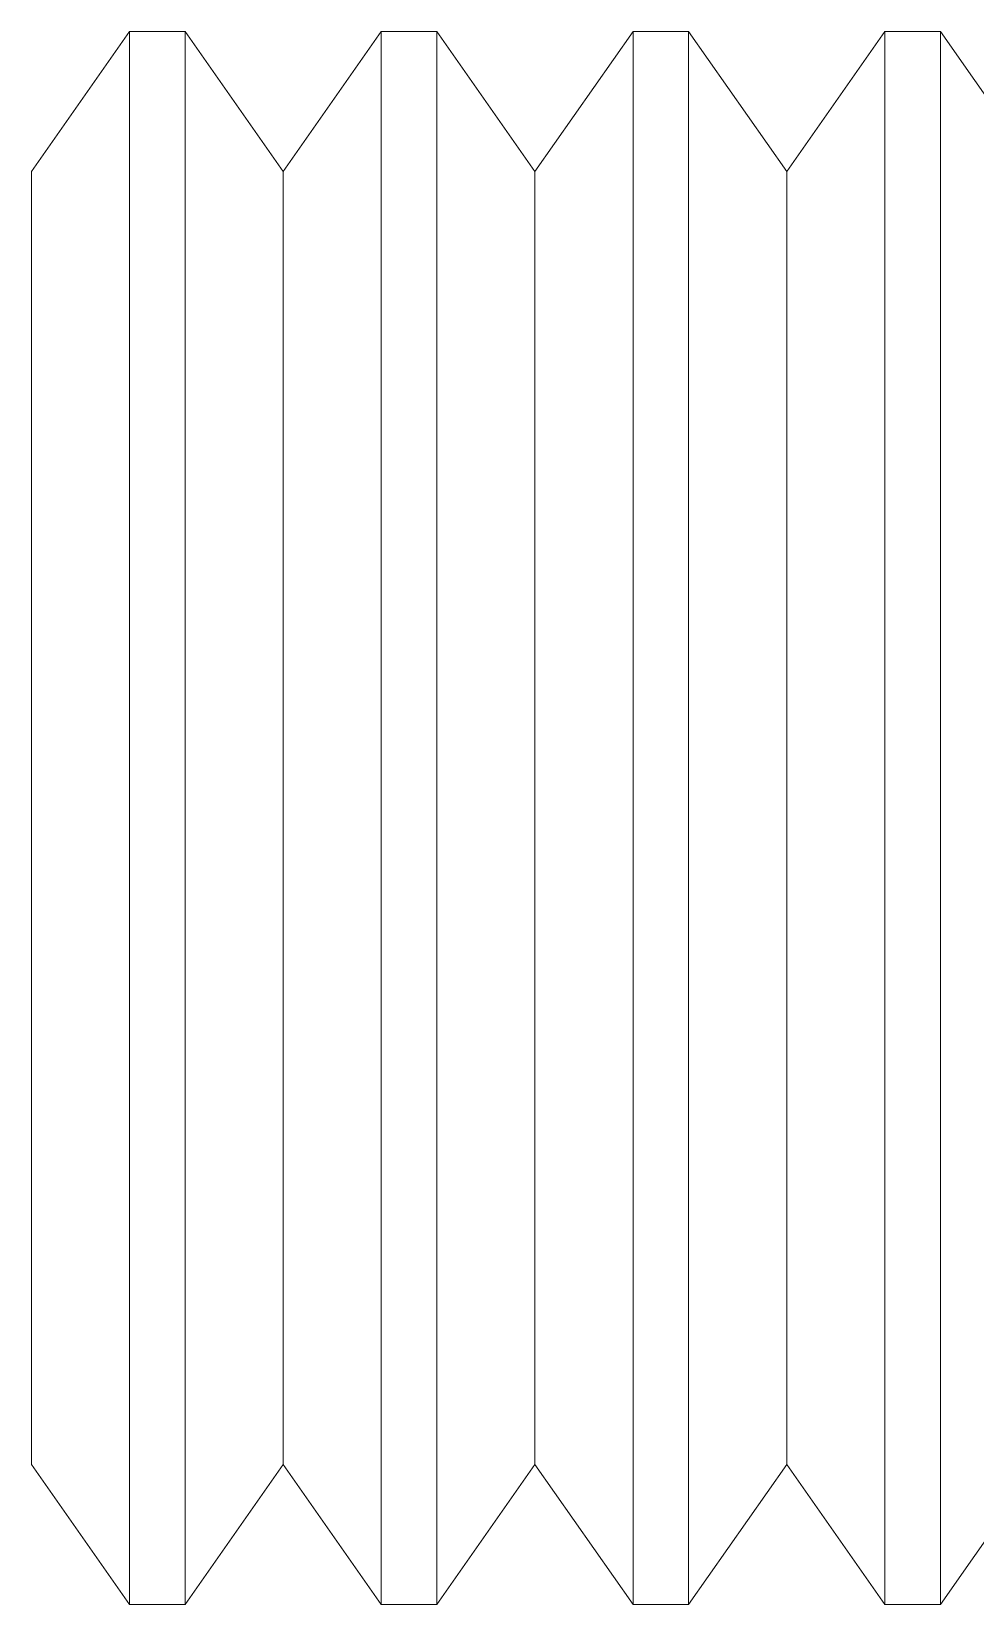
# Model space of a CAD drawing. Header units: millimetres. Extents: x 27500 to 33280, y -10980 to 420.
# Drawn here: x 28975.5 to 28978.5, y -6141.5 to -6136.5 of the extents above; entities that cross this region are included whole.
import ezdxf

# ---------------------------------------------------------------- set-up
doc = ezdxf.new("R2010")
doc.units = ezdxf.units.MM
doc.layers.add('CQEN_DETAIL', color=7, linetype='Continuous', lineweight=5, true_color=0x464d50)
doc.layers.add('LAYOUT_PARAMETERS', color=7, linetype='Continuous', plot=False)
doc.styles.add('LAYOUT_CONTACTOR_ARIAL', font='arial.ttf')
doc.styles.get("Standard").update_dxf_attribs({"font": 'arial.ttf'})

# ---------------------------------------------------------------- blocks, each defined once
blk = doc.blocks.new('SX_DYN_PLASTRON_KIT_G001')
at = {"layer": 'CQEN_DETAIL'}
for p, q in [((-17.2467, 76.055), (-16.9351, 76.5)), ((-16.9351, 76.5), (-16.7583, 76.5)), ((-16.4467, 76.055), (-16.7583, 76.5)), ((-16.4467, 76.055), (-16.1351, 76.5)), ((-16.1351, 76.5), (-15.9583, 76.5)), ((-15.6467, 76.055), (-15.9583, 76.5)), ((-15.6467, 76.055), (-15.3351, 76.5)), ((-15.3351, 76.5), (-15.1583, 76.5)), ((-14.8467, 76.055), (-15.1583, 76.5)), ((-14.8467, 76.055), (-14.5351, 76.5)), ((-14.5351, 76.5), (-14.3583, 76.5)), ((-14.0467, 76.055), (-14.3583, 76.5)), ((-17.2467, 71.945), (-16.9351, 71.5)), ((-16.4467, 71.945), (-16.7583, 71.5)), ((-16.4467, 71.945), (-16.1351, 71.5)), ((-15.6467, 71.945), (-15.9583, 71.5)), ((-15.6467, 71.945), (-15.3351, 71.5)), ((-14.8467, 71.945), (-15.1583, 71.5)), ((-14.8467, 71.945), (-14.5351, 71.5)), ((-14.0467, 71.945), (-14.3583, 71.5)), ((-16.9351, 71.5), (-16.7583, 71.5)), ((-16.1351, 71.5), (-15.9583, 71.5)), ((-15.3351, 71.5), (-15.1583, 71.5)), ((-14.5351, 71.5), (-14.3583, 71.5))]:
    blk.add_line(p, q, dxfattribs=at)
for points in [[(-16.9351, 76.5), (-16.9351, 76.4972), (-16.9351, 76.4945), (-16.9351, 76.4917), (-16.9351, 76.489), (-16.9351, 76.4862), (-16.9351, 76.4819), (-16.9351, 76.4737), (-16.9351, 76.4655), (-16.9351, 76.4573), (-16.9351, 76.4491), (-16.9351, 76.4408), (-16.9351, 76.4296), (-16.9351, 76.416), (-16.9351, 76.4024), (-16.9351, 76.3888), (-16.9351, 76.3752), (-16.9351, 76.3616), (-16.9351, 76.3436), (-16.9351, 76.3248), (-16.9351, 76.3061), (-16.9351, 76.2873), (-16.9351, 76.2685), (-16.9351, 76.249), (-16.9351, 76.2253), (-16.9351, 76.2016), (-16.9351, 76.1778), (-16.9351, 76.1541), (-16.9351, 76.1304), (-16.9351, 76.1046), (-16.9351, 76.0763), (-16.9351, 76.0479), (-16.9351, 76.0195), (-16.9351, 75.9911), (-16.9351, 75.9627), (-16.9351, 75.9312), (-16.9351, 75.8985), (-16.9351, 75.8658), (-16.9351, 75.8332), (-16.9351, 75.8005), (-16.9351, 75.7678), (-16.9351, 75.7312), (-16.9351, 75.6946), (-16.9351, 75.658), (-16.9351, 75.6214), (-16.9351, 75.5849), (-16.9351, 75.5473), (-16.9351, 75.5073), (-16.9351, 75.4673), (-16.9351, 75.4273), (-16.9351, 75.3872), (-16.9351, 75.3472), (-16.9351, 75.3055), (-16.9351, 75.2626), (-16.9351, 75.2197), (-16.9351, 75.1767), (-16.9351, 75.1338), (-16.9351, 75.0908), (-16.9351, 75.0459), (-16.9351, 75.0005), (-16.9351, 74.9552), (-16.9351, 74.9099), (-16.9351, 74.8645), (-16.9351, 74.819), (-16.9351, 74.7718), (-16.9351, 74.7247), (-16.9351, 74.6775), (-16.9351, 74.6304), (-16.9351, 74.5832), (-16.9351, 74.5356), (-16.9351, 74.4872), (-16.9351, 74.4388), (-16.9351, 74.3905), (-16.9351, 74.3421), (-16.9351, 74.2937), (-16.9351, 74.2449), (-16.9351, 74.1959), (-16.9351, 74.147), (-16.9351, 74.098), (-16.9351, 74.049), (-16.9351, 74)], [(-16.7583, 76.5), (-16.7583, 76.4972), (-16.7583, 76.4945), (-16.7583, 76.4917), (-16.7583, 76.489), (-16.7583, 76.4862), (-16.7583, 76.4819), (-16.7583, 76.4737), (-16.7583, 76.4655), (-16.7583, 76.4573), (-16.7583, 76.4491), (-16.7583, 76.4408), (-16.7583, 76.4296), (-16.7583, 76.416), (-16.7583, 76.4024), (-16.7583, 76.3888), (-16.7583, 76.3752), (-16.7583, 76.3616), (-16.7583, 76.3436), (-16.7583, 76.3248), (-16.7583, 76.3061), (-16.7583, 76.2873), (-16.7583, 76.2685), (-16.7583, 76.249), (-16.7583, 76.2253), (-16.7583, 76.2016), (-16.7583, 76.1778), (-16.7583, 76.1541), (-16.7583, 76.1304), (-16.7583, 76.1046), (-16.7583, 76.0763), (-16.7583, 76.0479), (-16.7583, 76.0195), (-16.7583, 75.9911), (-16.7583, 75.9627), (-16.7583, 75.9312), (-16.7583, 75.8985), (-16.7583, 75.8658), (-16.7583, 75.8332), (-16.7583, 75.8005), (-16.7583, 75.7678), (-16.7583, 75.7312), (-16.7583, 75.6946), (-16.7583, 75.658), (-16.7583, 75.6214), (-16.7583, 75.5849), (-16.7583, 75.5473), (-16.7583, 75.5073), (-16.7583, 75.4673), (-16.7583, 75.4273), (-16.7583, 75.3872), (-16.7583, 75.3472), (-16.7583, 75.3055), (-16.7583, 75.2626), (-16.7583, 75.2197), (-16.7583, 75.1767), (-16.7583, 75.1338), (-16.7583, 75.0908), (-16.7583, 75.0459), (-16.7583, 75.0005), (-16.7583, 74.9552), (-16.7583, 74.9099), (-16.7583, 74.8645), (-16.7583, 74.819), (-16.7583, 74.7718), (-16.7583, 74.7247), (-16.7583, 74.6775), (-16.7583, 74.6304), (-16.7583, 74.5832), (-16.7583, 74.5356), (-16.7583, 74.4872), (-16.7583, 74.4388), (-16.7583, 74.3905), (-16.7583, 74.3421), (-16.7583, 74.2937), (-16.7583, 74.2449), (-16.7583, 74.1959), (-16.7583, 74.147), (-16.7583, 74.098), (-16.7583, 74.049), (-16.7583, 74)], [(-16.1351, 76.5), (-16.1351, 76.4972), (-16.1351, 76.4945), (-16.1351, 76.4917), (-16.1351, 76.489), (-16.1351, 76.4862), (-16.1351, 76.4819), (-16.1351, 76.4737), (-16.1351, 76.4655), (-16.1351, 76.4573), (-16.1351, 76.4491), (-16.1351, 76.4408), (-16.1351, 76.4296), (-16.1351, 76.416), (-16.1351, 76.4024), (-16.1351, 76.3888), (-16.1351, 76.3752), (-16.1351, 76.3616), (-16.1351, 76.3436), (-16.1351, 76.3248), (-16.1351, 76.3061), (-16.1351, 76.2873), (-16.1351, 76.2685), (-16.1351, 76.249), (-16.1351, 76.2253), (-16.1351, 76.2016), (-16.1351, 76.1778), (-16.1351, 76.1541), (-16.1351, 76.1304), (-16.1351, 76.1046), (-16.1351, 76.0763), (-16.1351, 76.0479), (-16.1351, 76.0195), (-16.1351, 75.9911), (-16.1351, 75.9627), (-16.1351, 75.9312), (-16.1351, 75.8985), (-16.1351, 75.8658), (-16.1351, 75.8332), (-16.1351, 75.8005), (-16.1351, 75.7678), (-16.1351, 75.7312), (-16.1351, 75.6946), (-16.1351, 75.658), (-16.1351, 75.6214), (-16.1351, 75.5849), (-16.1351, 75.5473), (-16.1351, 75.5073), (-16.1351, 75.4673), (-16.1351, 75.4273), (-16.1351, 75.3872), (-16.1351, 75.3472), (-16.1351, 75.3055), (-16.1351, 75.2626), (-16.1351, 75.2197), (-16.1351, 75.1767), (-16.1351, 75.1338), (-16.1351, 75.0908), (-16.1351, 75.0459), (-16.1351, 75.0005), (-16.1351, 74.9552), (-16.1351, 74.9099), (-16.1351, 74.8645), (-16.1351, 74.819), (-16.1351, 74.7718), (-16.1351, 74.7247), (-16.1351, 74.6775), (-16.1351, 74.6304), (-16.1351, 74.5832), (-16.1351, 74.5356), (-16.1351, 74.4872), (-16.1351, 74.4388), (-16.1351, 74.3905), (-16.1351, 74.3421), (-16.1351, 74.2937), (-16.1351, 74.2449), (-16.1351, 74.1959), (-16.1351, 74.147), (-16.1351, 74.098), (-16.1351, 74.049), (-16.1351, 74)], [(-15.9583, 76.5), (-15.9583, 76.4972), (-15.9583, 76.4945), (-15.9583, 76.4917), (-15.9583, 76.489), (-15.9583, 76.4862), (-15.9583, 76.4819), (-15.9583, 76.4737), (-15.9583, 76.4655), (-15.9583, 76.4573), (-15.9583, 76.4491), (-15.9583, 76.4408), (-15.9583, 76.4296), (-15.9583, 76.416), (-15.9583, 76.4024), (-15.9583, 76.3888), (-15.9583, 76.3752), (-15.9583, 76.3616), (-15.9583, 76.3436), (-15.9583, 76.3248), (-15.9583, 76.3061), (-15.9583, 76.2873), (-15.9583, 76.2685), (-15.9583, 76.249), (-15.9583, 76.2253), (-15.9583, 76.2016), (-15.9583, 76.1778), (-15.9583, 76.1541), (-15.9583, 76.1304), (-15.9583, 76.1046), (-15.9583, 76.0763), (-15.9583, 76.0479), (-15.9583, 76.0195), (-15.9583, 75.9911), (-15.9583, 75.9627), (-15.9583, 75.9312), (-15.9583, 75.8985), (-15.9583, 75.8658), (-15.9583, 75.8332), (-15.9583, 75.8005), (-15.9583, 75.7678), (-15.9583, 75.7312), (-15.9583, 75.6946), (-15.9583, 75.658), (-15.9583, 75.6214), (-15.9583, 75.5849), (-15.9583, 75.5473), (-15.9583, 75.5073), (-15.9583, 75.4673), (-15.9583, 75.4273), (-15.9583, 75.3872), (-15.9583, 75.3472), (-15.9583, 75.3055), (-15.9583, 75.2626), (-15.9583, 75.2197), (-15.9583, 75.1767), (-15.9583, 75.1338), (-15.9583, 75.0908), (-15.9583, 75.0459), (-15.9583, 75.0005), (-15.9583, 74.9552), (-15.9583, 74.9099), (-15.9583, 74.8645), (-15.9583, 74.819), (-15.9583, 74.7718), (-15.9583, 74.7247), (-15.9583, 74.6775), (-15.9583, 74.6304), (-15.9583, 74.5832), (-15.9583, 74.5356), (-15.9583, 74.4872), (-15.9583, 74.4388), (-15.9583, 74.3905), (-15.9583, 74.3421), (-15.9583, 74.2937), (-15.9583, 74.2449), (-15.9583, 74.1959), (-15.9583, 74.147), (-15.9583, 74.098), (-15.9583, 74.049), (-15.9583, 74)], [(-15.3351, 76.5), (-15.3351, 76.4972), (-15.3351, 76.4945), (-15.3351, 76.4917), (-15.3351, 76.489), (-15.3351, 76.4862), (-15.3351, 76.4819), (-15.3351, 76.4737), (-15.3351, 76.4655), (-15.3351, 76.4573), (-15.3351, 76.4491), (-15.3351, 76.4408), (-15.3351, 76.4296), (-15.3351, 76.416), (-15.3351, 76.4024), (-15.3351, 76.3888), (-15.3351, 76.3752), (-15.3351, 76.3616), (-15.3351, 76.3436), (-15.3351, 76.3248), (-15.3351, 76.3061), (-15.3351, 76.2873), (-15.3351, 76.2685), (-15.3351, 76.249), (-15.3351, 76.2253), (-15.3351, 76.2016), (-15.3351, 76.1778), (-15.3351, 76.1541), (-15.3351, 76.1304), (-15.3351, 76.1046), (-15.3351, 76.0763), (-15.3351, 76.0479), (-15.3351, 76.0195), (-15.3351, 75.9911), (-15.3351, 75.9627), (-15.3351, 75.9312), (-15.3351, 75.8985), (-15.3351, 75.8658), (-15.3351, 75.8332), (-15.3351, 75.8005), (-15.3351, 75.7678), (-15.3351, 75.7312), (-15.3351, 75.6946), (-15.3351, 75.658), (-15.3351, 75.6214), (-15.3351, 75.5849), (-15.3351, 75.5473), (-15.3351, 75.5073), (-15.3351, 75.4673), (-15.3351, 75.4273), (-15.3351, 75.3872), (-15.3351, 75.3472), (-15.3351, 75.3055), (-15.3351, 75.2626), (-15.3351, 75.2197), (-15.3351, 75.1767), (-15.3351, 75.1338), (-15.3351, 75.0908), (-15.3351, 75.0459), (-15.3351, 75.0005), (-15.3351, 74.9552), (-15.3351, 74.9099), (-15.3351, 74.8645), (-15.3351, 74.819), (-15.3351, 74.7718), (-15.3351, 74.7247), (-15.3351, 74.6775), (-15.3351, 74.6304), (-15.3351, 74.5832), (-15.3351, 74.5356), (-15.3351, 74.4872), (-15.3351, 74.4388), (-15.3351, 74.3905), (-15.3351, 74.3421), (-15.3351, 74.2937), (-15.3351, 74.2449), (-15.3351, 74.1959), (-15.3351, 74.147), (-15.3351, 74.098), (-15.3351, 74.049), (-15.3351, 74)], [(-15.1583, 76.5), (-15.1583, 76.4972), (-15.1583, 76.4945), (-15.1583, 76.4917), (-15.1583, 76.489), (-15.1583, 76.4862), (-15.1583, 76.4819), (-15.1583, 76.4737), (-15.1583, 76.4655), (-15.1583, 76.4573), (-15.1583, 76.4491), (-15.1583, 76.4408), (-15.1583, 76.4296), (-15.1583, 76.416), (-15.1583, 76.4024), (-15.1583, 76.3888), (-15.1583, 76.3752), (-15.1583, 76.3616), (-15.1583, 76.3436), (-15.1583, 76.3248), (-15.1583, 76.3061), (-15.1583, 76.2873), (-15.1583, 76.2685), (-15.1583, 76.249), (-15.1583, 76.2253), (-15.1583, 76.2016), (-15.1583, 76.1778), (-15.1583, 76.1541), (-15.1583, 76.1304), (-15.1583, 76.1046), (-15.1583, 76.0763), (-15.1583, 76.0479), (-15.1583, 76.0195), (-15.1583, 75.9911), (-15.1583, 75.9627), (-15.1583, 75.9312), (-15.1583, 75.8985), (-15.1583, 75.8658), (-15.1583, 75.8332), (-15.1583, 75.8005), (-15.1583, 75.7678), (-15.1583, 75.7312), (-15.1583, 75.6946), (-15.1583, 75.658), (-15.1583, 75.6214), (-15.1583, 75.5849), (-15.1583, 75.5473), (-15.1583, 75.5073), (-15.1583, 75.4673), (-15.1583, 75.4273), (-15.1583, 75.3872), (-15.1583, 75.3472), (-15.1583, 75.3055), (-15.1583, 75.2626), (-15.1583, 75.2197), (-15.1583, 75.1767), (-15.1583, 75.1338), (-15.1583, 75.0908), (-15.1583, 75.0459), (-15.1583, 75.0005), (-15.1583, 74.9552), (-15.1583, 74.9099), (-15.1583, 74.8645), (-15.1583, 74.819), (-15.1583, 74.7718), (-15.1583, 74.7247), (-15.1583, 74.6775), (-15.1583, 74.6304), (-15.1583, 74.5832), (-15.1583, 74.5356), (-15.1583, 74.4872), (-15.1583, 74.4388), (-15.1583, 74.3905), (-15.1583, 74.3421), (-15.1583, 74.2937), (-15.1583, 74.2449), (-15.1583, 74.1959), (-15.1583, 74.147), (-15.1583, 74.098), (-15.1583, 74.049), (-15.1583, 74)], [(-14.5351, 76.5), (-14.5351, 76.4972), (-14.5351, 76.4945), (-14.5351, 76.4917), (-14.5351, 76.489), (-14.5351, 76.4862), (-14.5351, 76.4819), (-14.5351, 76.4737), (-14.5351, 76.4655), (-14.5351, 76.4573), (-14.5351, 76.4491), (-14.5351, 76.4408), (-14.5351, 76.4296), (-14.5351, 76.416), (-14.5351, 76.4024), (-14.5351, 76.3888), (-14.5351, 76.3752), (-14.5351, 76.3616), (-14.5351, 76.3436), (-14.5351, 76.3248), (-14.5351, 76.3061), (-14.5351, 76.2873), (-14.5351, 76.2685), (-14.5351, 76.249), (-14.5351, 76.2253), (-14.5351, 76.2016), (-14.5351, 76.1778), (-14.5351, 76.1541), (-14.5351, 76.1304), (-14.5351, 76.1046), (-14.5351, 76.0763), (-14.5351, 76.0479), (-14.5351, 76.0195), (-14.5351, 75.9911), (-14.5351, 75.9627), (-14.5351, 75.9312), (-14.5351, 75.8985), (-14.5351, 75.8658), (-14.5351, 75.8332), (-14.5351, 75.8005), (-14.5351, 75.7678), (-14.5351, 75.7312), (-14.5351, 75.6946), (-14.5351, 75.658), (-14.5351, 75.6214), (-14.5351, 75.5849), (-14.5351, 75.5473), (-14.5351, 75.5073), (-14.5351, 75.4673), (-14.5351, 75.4273), (-14.5351, 75.3872), (-14.5351, 75.3472), (-14.5351, 75.3055), (-14.5351, 75.2626), (-14.5351, 75.2197), (-14.5351, 75.1767), (-14.5351, 75.1338), (-14.5351, 75.0908), (-14.5351, 75.0459), (-14.5351, 75.0005), (-14.5351, 74.9552), (-14.5351, 74.9099), (-14.5351, 74.8645), (-14.5351, 74.819), (-14.5351, 74.7718), (-14.5351, 74.7247), (-14.5351, 74.6775), (-14.5351, 74.6304), (-14.5351, 74.5832), (-14.5351, 74.5356), (-14.5351, 74.4872), (-14.5351, 74.4388), (-14.5351, 74.3905), (-14.5351, 74.3421), (-14.5351, 74.2937), (-14.5351, 74.2449), (-14.5351, 74.1959), (-14.5351, 74.147), (-14.5351, 74.098), (-14.5351, 74.049), (-14.5351, 74)], [(-14.3583, 76.5), (-14.3583, 76.4972), (-14.3583, 76.4945), (-14.3583, 76.4917), (-14.3583, 76.489), (-14.3583, 76.4862), (-14.3583, 76.4819), (-14.3583, 76.4737), (-14.3583, 76.4655), (-14.3583, 76.4573), (-14.3583, 76.4491), (-14.3583, 76.4408), (-14.3583, 76.4296), (-14.3583, 76.416), (-14.3583, 76.4024), (-14.3583, 76.3888), (-14.3583, 76.3752), (-14.3583, 76.3616), (-14.3583, 76.3436), (-14.3583, 76.3248), (-14.3583, 76.3061), (-14.3583, 76.2873), (-14.3583, 76.2685), (-14.3583, 76.249), (-14.3583, 76.2253), (-14.3583, 76.2016), (-14.3583, 76.1778), (-14.3583, 76.1541), (-14.3583, 76.1304), (-14.3583, 76.1046), (-14.3583, 76.0763), (-14.3583, 76.0479), (-14.3583, 76.0195), (-14.3583, 75.9911), (-14.3583, 75.9627), (-14.3583, 75.9312), (-14.3583, 75.8985), (-14.3583, 75.8658), (-14.3583, 75.8332), (-14.3583, 75.8005), (-14.3583, 75.7678), (-14.3583, 75.7312), (-14.3583, 75.6946), (-14.3583, 75.658), (-14.3583, 75.6214), (-14.3583, 75.5849), (-14.3583, 75.5473), (-14.3583, 75.5073), (-14.3583, 75.4673), (-14.3583, 75.4273), (-14.3583, 75.3872), (-14.3583, 75.3472), (-14.3583, 75.3055), (-14.3583, 75.2626), (-14.3583, 75.2197), (-14.3583, 75.1767), (-14.3583, 75.1338), (-14.3583, 75.0908), (-14.3583, 75.0459), (-14.3583, 75.0005), (-14.3583, 74.9552), (-14.3583, 74.9099), (-14.3583, 74.8645), (-14.3583, 74.819), (-14.3583, 74.7718), (-14.3583, 74.7247), (-14.3583, 74.6775), (-14.3583, 74.6304), (-14.3583, 74.5832), (-14.3583, 74.5356), (-14.3583, 74.4872), (-14.3583, 74.4388), (-14.3583, 74.3905), (-14.3583, 74.3421), (-14.3583, 74.2937), (-14.3583, 74.2449), (-14.3583, 74.1959), (-14.3583, 74.147), (-14.3583, 74.098), (-14.3583, 74.049), (-14.3583, 74)], [(-17.2467, 76.055), (-17.2467, 76.046), (-17.2467, 76.037), (-17.2467, 76.028), (-17.2467, 76.0189), (-17.2467, 76.0099), (-17.2467, 75.9959), (-17.2467, 75.9693), (-17.2467, 75.9427), (-17.2467, 75.9161), (-17.2467, 75.8895), (-17.2467, 75.8629), (-17.2467, 75.827), (-17.2467, 75.7842), (-17.2467, 75.7413), (-17.2467, 75.6985), (-17.2467, 75.6556), (-17.2467, 75.6128), (-17.2467, 75.5579), (-17.2467, 75.5009), (-17.2467, 75.444), (-17.2467, 75.387), (-17.2467, 75.3301), (-17.2467, 75.2715), (-17.2467, 75.2033), (-17.2467, 75.1352), (-17.2467, 75.067), (-17.2467, 74.9988), (-17.2467, 74.9306), (-17.2467, 74.8591), (-17.2467, 74.783), (-17.2467, 74.707), (-17.2467, 74.631), (-17.2467, 74.555), (-17.2467, 74.479), (-17.2467, 74.4001), (-17.2467, 74.3201), (-17.2467, 74.2401), (-17.2467, 74.16), (-17.2467, 74.08), (-17.2467, 74), (-17.2467, 73.92), (-17.2467, 73.84), (-17.2467, 73.7599), (-17.2467, 73.6799), (-17.2467, 73.5999), (-17.2467, 73.521), (-17.2467, 73.445), (-17.2467, 73.369), (-17.2467, 73.293), (-17.2467, 73.217), (-17.2467, 73.1409), (-17.2467, 73.0694), (-17.2467, 73.0012), (-17.2467, 72.933), (-17.2467, 72.8648), (-17.2467, 72.7967), (-17.2467, 72.7285), (-17.2467, 72.6699), (-17.2467, 72.613), (-17.2467, 72.556), (-17.2467, 72.4991), (-17.2467, 72.4421), (-17.2467, 72.3872), (-17.2467, 72.3444), (-17.2467, 72.3015), (-17.2467, 72.2587), (-17.2467, 72.2158), (-17.2467, 72.173), (-17.2467, 72.1371), (-17.2467, 72.1105), (-17.2467, 72.0839), (-17.2467, 72.0573), (-17.2467, 72.0307), (-17.2467, 72.0041), (-17.2467, 71.9901), (-17.2467, 71.9811), (-17.2467, 71.972), (-17.2467, 71.963), (-17.2467, 71.954), (-17.2467, 71.945)], [(-16.4467, 76.055), (-16.4467, 76.046), (-16.4467, 76.037), (-16.4467, 76.028), (-16.4467, 76.0189), (-16.4467, 76.0099), (-16.4467, 75.9959), (-16.4467, 75.9693), (-16.4467, 75.9427), (-16.4467, 75.9161), (-16.4467, 75.8895), (-16.4467, 75.8629), (-16.4467, 75.827), (-16.4467, 75.7842), (-16.4467, 75.7413), (-16.4467, 75.6985), (-16.4467, 75.6556), (-16.4467, 75.6128), (-16.4467, 75.5579), (-16.4467, 75.5009), (-16.4467, 75.444), (-16.4467, 75.387), (-16.4467, 75.3301), (-16.4467, 75.2715), (-16.4467, 75.2033), (-16.4467, 75.1352), (-16.4467, 75.067), (-16.4467, 74.9988), (-16.4467, 74.9306), (-16.4467, 74.8591), (-16.4467, 74.783), (-16.4467, 74.707), (-16.4467, 74.631), (-16.4467, 74.555), (-16.4467, 74.479), (-16.4467, 74.4001), (-16.4467, 74.3201), (-16.4467, 74.2401), (-16.4467, 74.16), (-16.4467, 74.08), (-16.4467, 74), (-16.4467, 73.92), (-16.4467, 73.84), (-16.4467, 73.7599), (-16.4467, 73.6799), (-16.4467, 73.5999), (-16.4467, 73.521), (-16.4467, 73.445), (-16.4467, 73.369), (-16.4467, 73.293), (-16.4467, 73.217), (-16.4467, 73.1409), (-16.4467, 73.0694), (-16.4467, 73.0012), (-16.4467, 72.933), (-16.4467, 72.8648), (-16.4467, 72.7967), (-16.4467, 72.7285), (-16.4467, 72.6699), (-16.4467, 72.613), (-16.4467, 72.556), (-16.4467, 72.4991), (-16.4467, 72.4421), (-16.4467, 72.3872), (-16.4467, 72.3444), (-16.4467, 72.3015), (-16.4467, 72.2587), (-16.4467, 72.2158), (-16.4467, 72.173), (-16.4467, 72.1371), (-16.4467, 72.1105), (-16.4467, 72.0839), (-16.4467, 72.0573), (-16.4467, 72.0307), (-16.4467, 72.0041), (-16.4467, 71.9901), (-16.4467, 71.9811), (-16.4467, 71.972), (-16.4467, 71.963), (-16.4467, 71.954), (-16.4467, 71.945)], [(-15.6467, 76.055), (-15.6467, 76.046), (-15.6467, 76.037), (-15.6467, 76.028), (-15.6467, 76.0189), (-15.6467, 76.0099), (-15.6467, 75.9959), (-15.6467, 75.9693), (-15.6467, 75.9427), (-15.6467, 75.9161), (-15.6467, 75.8895), (-15.6467, 75.8629), (-15.6467, 75.827), (-15.6467, 75.7842), (-15.6467, 75.7413), (-15.6467, 75.6985), (-15.6467, 75.6556), (-15.6467, 75.6128), (-15.6467, 75.5579), (-15.6467, 75.5009), (-15.6467, 75.444), (-15.6467, 75.387), (-15.6467, 75.3301), (-15.6467, 75.2715), (-15.6467, 75.2033), (-15.6467, 75.1352), (-15.6467, 75.067), (-15.6467, 74.9988), (-15.6467, 74.9306), (-15.6467, 74.8591), (-15.6467, 74.783), (-15.6467, 74.707), (-15.6467, 74.631), (-15.6467, 74.555), (-15.6467, 74.479), (-15.6467, 74.4001), (-15.6467, 74.3201), (-15.6467, 74.2401), (-15.6467, 74.16), (-15.6467, 74.08), (-15.6467, 74), (-15.6467, 73.92), (-15.6467, 73.84), (-15.6467, 73.7599), (-15.6467, 73.6799), (-15.6467, 73.5999), (-15.6467, 73.521), (-15.6467, 73.445), (-15.6467, 73.369), (-15.6467, 73.293), (-15.6467, 73.217), (-15.6467, 73.1409), (-15.6467, 73.0694), (-15.6467, 73.0012), (-15.6467, 72.933), (-15.6467, 72.8648), (-15.6467, 72.7967), (-15.6467, 72.7285), (-15.6467, 72.6699), (-15.6467, 72.613), (-15.6467, 72.556), (-15.6467, 72.4991), (-15.6467, 72.4421), (-15.6467, 72.3872), (-15.6467, 72.3444), (-15.6467, 72.3015), (-15.6467, 72.2587), (-15.6467, 72.2158), (-15.6467, 72.173), (-15.6467, 72.1371), (-15.6467, 72.1105), (-15.6467, 72.0839), (-15.6467, 72.0573), (-15.6467, 72.0307), (-15.6467, 72.0041), (-15.6467, 71.9901), (-15.6467, 71.9811), (-15.6467, 71.972), (-15.6467, 71.963), (-15.6467, 71.954), (-15.6467, 71.945)], [(-14.8467, 76.055), (-14.8467, 76.046), (-14.8467, 76.037), (-14.8467, 76.028), (-14.8467, 76.0189), (-14.8467, 76.0099), (-14.8467, 75.9959), (-14.8467, 75.9693), (-14.8467, 75.9427), (-14.8467, 75.9161), (-14.8467, 75.8895), (-14.8467, 75.8629), (-14.8467, 75.827), (-14.8467, 75.7842), (-14.8467, 75.7413), (-14.8467, 75.6985), (-14.8467, 75.6556), (-14.8467, 75.6128), (-14.8467, 75.5579), (-14.8467, 75.5009), (-14.8467, 75.444), (-14.8467, 75.387), (-14.8467, 75.3301), (-14.8467, 75.2715), (-14.8467, 75.2033), (-14.8467, 75.1352), (-14.8467, 75.067), (-14.8467, 74.9988), (-14.8467, 74.9306), (-14.8467, 74.8591), (-14.8467, 74.783), (-14.8467, 74.707), (-14.8467, 74.631), (-14.8467, 74.555), (-14.8467, 74.479), (-14.8467, 74.4001), (-14.8467, 74.3201), (-14.8467, 74.2401), (-14.8467, 74.16), (-14.8467, 74.08), (-14.8467, 74), (-14.8467, 73.92), (-14.8467, 73.84), (-14.8467, 73.7599), (-14.8467, 73.6799), (-14.8467, 73.5999), (-14.8467, 73.521), (-14.8467, 73.445), (-14.8467, 73.369), (-14.8467, 73.293), (-14.8467, 73.217), (-14.8467, 73.1409), (-14.8467, 73.0694), (-14.8467, 73.0012), (-14.8467, 72.933), (-14.8467, 72.8648), (-14.8467, 72.7967), (-14.8467, 72.7285), (-14.8467, 72.6699), (-14.8467, 72.613), (-14.8467, 72.556), (-14.8467, 72.4991), (-14.8467, 72.4421), (-14.8467, 72.3872), (-14.8467, 72.3444), (-14.8467, 72.3015), (-14.8467, 72.2587), (-14.8467, 72.2158), (-14.8467, 72.173), (-14.8467, 72.1371), (-14.8467, 72.1105), (-14.8467, 72.0839), (-14.8467, 72.0573), (-14.8467, 72.0307), (-14.8467, 72.0041), (-14.8467, 71.9901), (-14.8467, 71.9811), (-14.8467, 71.972), (-14.8467, 71.963), (-14.8467, 71.954), (-14.8467, 71.945)], [(-16.9351, 74), (-16.9351, 73.951), (-16.9351, 73.902), (-16.9351, 73.853), (-16.9351, 73.8041), (-16.9351, 73.7551), (-16.9351, 73.7063), (-16.9351, 73.6579), (-16.9351, 73.6095), (-16.9351, 73.5612), (-16.9351, 73.5128), (-16.9351, 73.4644), (-16.9351, 73.4168), (-16.9351, 73.3696), (-16.9351, 73.3225), (-16.9351, 73.2753), (-16.9351, 73.2282), (-16.9351, 73.181), (-16.9351, 73.1355), (-16.9351, 73.0901), (-16.9351, 73.0448), (-16.9351, 72.9995), (-16.9351, 72.9541), (-16.9351, 72.9092), (-16.9351, 72.8662), (-16.9351, 72.8233), (-16.9351, 72.7803), (-16.9351, 72.7374), (-16.9351, 72.6945), (-16.9351, 72.6528), (-16.9351, 72.6128), (-16.9351, 72.5727), (-16.9351, 72.5327), (-16.9351, 72.4927), (-16.9351, 72.4527), (-16.9351, 72.4151), (-16.9351, 72.3786), (-16.9351, 72.342), (-16.9351, 72.3054), (-16.9351, 72.2688), (-16.9351, 72.2322), (-16.9351, 72.1995), (-16.9351, 72.1668), (-16.9351, 72.1342), (-16.9351, 72.1015), (-16.9351, 72.0688), (-16.9351, 72.0373), (-16.9351, 72.0089), (-16.9351, 71.9805), (-16.9351, 71.9521), (-16.9351, 71.9237), (-16.9351, 71.8954), (-16.9351, 71.8696), (-16.9351, 71.8459), (-16.9351, 71.8222), (-16.9351, 71.7984), (-16.9351, 71.7747), (-16.9351, 71.751), (-16.9351, 71.7315), (-16.9351, 71.7127), (-16.9351, 71.6939), (-16.9351, 71.6752), (-16.9351, 71.6564), (-16.9351, 71.6384), (-16.9351, 71.6248), (-16.9351, 71.6112), (-16.9351, 71.5976), (-16.9351, 71.584), (-16.9351, 71.5704), (-16.9351, 71.5592), (-16.9351, 71.5509), (-16.9351, 71.5427), (-16.9351, 71.5345), (-16.9351, 71.5263), (-16.9351, 71.5181), (-16.9351, 71.5138), (-16.9351, 71.511), (-16.9351, 71.5083), (-16.9351, 71.5055), (-16.9351, 71.5028), (-16.9351, 71.5)], [(-16.7583, 74), (-16.7583, 73.951), (-16.7583, 73.902), (-16.7583, 73.853), (-16.7583, 73.8041), (-16.7583, 73.7551), (-16.7583, 73.7063), (-16.7583, 73.6579), (-16.7583, 73.6095), (-16.7583, 73.5612), (-16.7583, 73.5128), (-16.7583, 73.4644), (-16.7583, 73.4168), (-16.7583, 73.3696), (-16.7583, 73.3225), (-16.7583, 73.2753), (-16.7583, 73.2282), (-16.7583, 73.181), (-16.7583, 73.1355), (-16.7583, 73.0901), (-16.7583, 73.0448), (-16.7583, 72.9995), (-16.7583, 72.9541), (-16.7583, 72.9092), (-16.7583, 72.8662), (-16.7583, 72.8233), (-16.7583, 72.7803), (-16.7583, 72.7374), (-16.7583, 72.6945), (-16.7583, 72.6528), (-16.7583, 72.6128), (-16.7583, 72.5727), (-16.7583, 72.5327), (-16.7583, 72.4927), (-16.7583, 72.4527), (-16.7583, 72.4151), (-16.7583, 72.3786), (-16.7583, 72.342), (-16.7583, 72.3054), (-16.7583, 72.2688), (-16.7583, 72.2322), (-16.7583, 72.1995), (-16.7583, 72.1668), (-16.7583, 72.1342), (-16.7583, 72.1015), (-16.7583, 72.0688), (-16.7583, 72.0373), (-16.7583, 72.0089), (-16.7583, 71.9805), (-16.7583, 71.9521), (-16.7583, 71.9237), (-16.7583, 71.8954), (-16.7583, 71.8696), (-16.7583, 71.8459), (-16.7583, 71.8222), (-16.7583, 71.7984), (-16.7583, 71.7747), (-16.7583, 71.751), (-16.7583, 71.7315), (-16.7583, 71.7127), (-16.7583, 71.6939), (-16.7583, 71.6752), (-16.7583, 71.6564), (-16.7583, 71.6384), (-16.7583, 71.6248), (-16.7583, 71.6112), (-16.7583, 71.5976), (-16.7583, 71.584), (-16.7583, 71.5704), (-16.7583, 71.5592), (-16.7583, 71.5509), (-16.7583, 71.5427), (-16.7583, 71.5345), (-16.7583, 71.5263), (-16.7583, 71.5181), (-16.7583, 71.5138), (-16.7583, 71.511), (-16.7583, 71.5083), (-16.7583, 71.5055), (-16.7583, 71.5028), (-16.7583, 71.5)], [(-16.1351, 74), (-16.1351, 73.951), (-16.1351, 73.902), (-16.1351, 73.853), (-16.1351, 73.8041), (-16.1351, 73.7551), (-16.1351, 73.7063), (-16.1351, 73.6579), (-16.1351, 73.6095), (-16.1351, 73.5612), (-16.1351, 73.5128), (-16.1351, 73.4644), (-16.1351, 73.4168), (-16.1351, 73.3696), (-16.1351, 73.3225), (-16.1351, 73.2753), (-16.1351, 73.2282), (-16.1351, 73.181), (-16.1351, 73.1355), (-16.1351, 73.0901), (-16.1351, 73.0448), (-16.1351, 72.9995), (-16.1351, 72.9541), (-16.1351, 72.9092), (-16.1351, 72.8662), (-16.1351, 72.8233), (-16.1351, 72.7803), (-16.1351, 72.7374), (-16.1351, 72.6945), (-16.1351, 72.6528), (-16.1351, 72.6128), (-16.1351, 72.5727), (-16.1351, 72.5327), (-16.1351, 72.4927), (-16.1351, 72.4527), (-16.1351, 72.4151), (-16.1351, 72.3786), (-16.1351, 72.342), (-16.1351, 72.3054), (-16.1351, 72.2688), (-16.1351, 72.2322), (-16.1351, 72.1995), (-16.1351, 72.1668), (-16.1351, 72.1342), (-16.1351, 72.1015), (-16.1351, 72.0688), (-16.1351, 72.0373), (-16.1351, 72.0089), (-16.1351, 71.9805), (-16.1351, 71.9521), (-16.1351, 71.9237), (-16.1351, 71.8954), (-16.1351, 71.8696), (-16.1351, 71.8459), (-16.1351, 71.8222), (-16.1351, 71.7984), (-16.1351, 71.7747), (-16.1351, 71.751), (-16.1351, 71.7315), (-16.1351, 71.7127), (-16.1351, 71.6939), (-16.1351, 71.6752), (-16.1351, 71.6564), (-16.1351, 71.6384), (-16.1351, 71.6248), (-16.1351, 71.6112), (-16.1351, 71.5976), (-16.1351, 71.584), (-16.1351, 71.5704), (-16.1351, 71.5592), (-16.1351, 71.5509), (-16.1351, 71.5427), (-16.1351, 71.5345), (-16.1351, 71.5263), (-16.1351, 71.5181), (-16.1351, 71.5138), (-16.1351, 71.511), (-16.1351, 71.5083), (-16.1351, 71.5055), (-16.1351, 71.5028), (-16.1351, 71.5)], [(-15.9583, 74), (-15.9583, 73.951), (-15.9583, 73.902), (-15.9583, 73.853), (-15.9583, 73.8041), (-15.9583, 73.7551), (-15.9583, 73.7063), (-15.9583, 73.6579), (-15.9583, 73.6095), (-15.9583, 73.5612), (-15.9583, 73.5128), (-15.9583, 73.4644), (-15.9583, 73.4168), (-15.9583, 73.3696), (-15.9583, 73.3225), (-15.9583, 73.2753), (-15.9583, 73.2282), (-15.9583, 73.181), (-15.9583, 73.1355), (-15.9583, 73.0901), (-15.9583, 73.0448), (-15.9583, 72.9995), (-15.9583, 72.9541), (-15.9583, 72.9092), (-15.9583, 72.8662), (-15.9583, 72.8233), (-15.9583, 72.7803), (-15.9583, 72.7374), (-15.9583, 72.6945), (-15.9583, 72.6528), (-15.9583, 72.6128), (-15.9583, 72.5727), (-15.9583, 72.5327), (-15.9583, 72.4927), (-15.9583, 72.4527), (-15.9583, 72.4151), (-15.9583, 72.3786), (-15.9583, 72.342), (-15.9583, 72.3054), (-15.9583, 72.2688), (-15.9583, 72.2322), (-15.9583, 72.1995), (-15.9583, 72.1668), (-15.9583, 72.1342), (-15.9583, 72.1015), (-15.9583, 72.0688), (-15.9583, 72.0373), (-15.9583, 72.0089), (-15.9583, 71.9805), (-15.9583, 71.9521), (-15.9583, 71.9237), (-15.9583, 71.8954), (-15.9583, 71.8696), (-15.9583, 71.8459), (-15.9583, 71.8222), (-15.9583, 71.7984), (-15.9583, 71.7747), (-15.9583, 71.751), (-15.9583, 71.7315), (-15.9583, 71.7127), (-15.9583, 71.6939), (-15.9583, 71.6752), (-15.9583, 71.6564), (-15.9583, 71.6384), (-15.9583, 71.6248), (-15.9583, 71.6112), (-15.9583, 71.5976), (-15.9583, 71.584), (-15.9583, 71.5704), (-15.9583, 71.5592), (-15.9583, 71.5509), (-15.9583, 71.5427), (-15.9583, 71.5345), (-15.9583, 71.5263), (-15.9583, 71.5181), (-15.9583, 71.5138), (-15.9583, 71.511), (-15.9583, 71.5083), (-15.9583, 71.5055), (-15.9583, 71.5028), (-15.9583, 71.5)], [(-15.3351, 74), (-15.3351, 73.951), (-15.3351, 73.902), (-15.3351, 73.853), (-15.3351, 73.8041), (-15.3351, 73.7551), (-15.3351, 73.7063), (-15.3351, 73.6579), (-15.3351, 73.6095), (-15.3351, 73.5612), (-15.3351, 73.5128), (-15.3351, 73.4644), (-15.3351, 73.4168), (-15.3351, 73.3696), (-15.3351, 73.3225), (-15.3351, 73.2753), (-15.3351, 73.2282), (-15.3351, 73.181), (-15.3351, 73.1355), (-15.3351, 73.0901), (-15.3351, 73.0448), (-15.3351, 72.9995), (-15.3351, 72.9541), (-15.3351, 72.9092), (-15.3351, 72.8662), (-15.3351, 72.8233), (-15.3351, 72.7803), (-15.3351, 72.7374), (-15.3351, 72.6945), (-15.3351, 72.6528), (-15.3351, 72.6128), (-15.3351, 72.5727), (-15.3351, 72.5327), (-15.3351, 72.4927), (-15.3351, 72.4527), (-15.3351, 72.4151), (-15.3351, 72.3786), (-15.3351, 72.342), (-15.3351, 72.3054), (-15.3351, 72.2688), (-15.3351, 72.2322), (-15.3351, 72.1995), (-15.3351, 72.1668), (-15.3351, 72.1342), (-15.3351, 72.1015), (-15.3351, 72.0688), (-15.3351, 72.0373), (-15.3351, 72.0089), (-15.3351, 71.9805), (-15.3351, 71.9521), (-15.3351, 71.9237), (-15.3351, 71.8954), (-15.3351, 71.8696), (-15.3351, 71.8459), (-15.3351, 71.8222), (-15.3351, 71.7984), (-15.3351, 71.7747), (-15.3351, 71.751), (-15.3351, 71.7315), (-15.3351, 71.7127), (-15.3351, 71.6939), (-15.3351, 71.6752), (-15.3351, 71.6564), (-15.3351, 71.6384), (-15.3351, 71.6248), (-15.3351, 71.6112), (-15.3351, 71.5976), (-15.3351, 71.584), (-15.3351, 71.5704), (-15.3351, 71.5592), (-15.3351, 71.5509), (-15.3351, 71.5427), (-15.3351, 71.5345), (-15.3351, 71.5263), (-15.3351, 71.5181), (-15.3351, 71.5138), (-15.3351, 71.511), (-15.3351, 71.5083), (-15.3351, 71.5055), (-15.3351, 71.5028), (-15.3351, 71.5)], [(-15.1583, 74), (-15.1583, 73.951), (-15.1583, 73.902), (-15.1583, 73.853), (-15.1583, 73.8041), (-15.1583, 73.7551), (-15.1583, 73.7063), (-15.1583, 73.6579), (-15.1583, 73.6095), (-15.1583, 73.5612), (-15.1583, 73.5128), (-15.1583, 73.4644), (-15.1583, 73.4168), (-15.1583, 73.3696), (-15.1583, 73.3225), (-15.1583, 73.2753), (-15.1583, 73.2282), (-15.1583, 73.181), (-15.1583, 73.1355), (-15.1583, 73.0901), (-15.1583, 73.0448), (-15.1583, 72.9995), (-15.1583, 72.9541), (-15.1583, 72.9092), (-15.1583, 72.8662), (-15.1583, 72.8233), (-15.1583, 72.7803), (-15.1583, 72.7374), (-15.1583, 72.6945), (-15.1583, 72.6528), (-15.1583, 72.6128), (-15.1583, 72.5727), (-15.1583, 72.5327), (-15.1583, 72.4927), (-15.1583, 72.4527), (-15.1583, 72.4151), (-15.1583, 72.3786), (-15.1583, 72.342), (-15.1583, 72.3054), (-15.1583, 72.2688), (-15.1583, 72.2322), (-15.1583, 72.1995), (-15.1583, 72.1668), (-15.1583, 72.1342), (-15.1583, 72.1015), (-15.1583, 72.0688), (-15.1583, 72.0373), (-15.1583, 72.0089), (-15.1583, 71.9805), (-15.1583, 71.9521), (-15.1583, 71.9237), (-15.1583, 71.8954), (-15.1583, 71.8696), (-15.1583, 71.8459), (-15.1583, 71.8222), (-15.1583, 71.7984), (-15.1583, 71.7747), (-15.1583, 71.751), (-15.1583, 71.7315), (-15.1583, 71.7127), (-15.1583, 71.6939), (-15.1583, 71.6752), (-15.1583, 71.6564), (-15.1583, 71.6384), (-15.1583, 71.6248), (-15.1583, 71.6112), (-15.1583, 71.5976), (-15.1583, 71.584), (-15.1583, 71.5704), (-15.1583, 71.5592), (-15.1583, 71.5509), (-15.1583, 71.5427), (-15.1583, 71.5345), (-15.1583, 71.5263), (-15.1583, 71.5181), (-15.1583, 71.5138), (-15.1583, 71.511), (-15.1583, 71.5083), (-15.1583, 71.5055), (-15.1583, 71.5028), (-15.1583, 71.5)], [(-14.5351, 74), (-14.5351, 73.951), (-14.5351, 73.902), (-14.5351, 73.853), (-14.5351, 73.8041), (-14.5351, 73.7551), (-14.5351, 73.7063), (-14.5351, 73.6579), (-14.5351, 73.6095), (-14.5351, 73.5612), (-14.5351, 73.5128), (-14.5351, 73.4644), (-14.5351, 73.4168), (-14.5351, 73.3696), (-14.5351, 73.3225), (-14.5351, 73.2753), (-14.5351, 73.2282), (-14.5351, 73.181), (-14.5351, 73.1355), (-14.5351, 73.0901), (-14.5351, 73.0448), (-14.5351, 72.9995), (-14.5351, 72.9541), (-14.5351, 72.9092), (-14.5351, 72.8662), (-14.5351, 72.8233), (-14.5351, 72.7803), (-14.5351, 72.7374), (-14.5351, 72.6945), (-14.5351, 72.6528), (-14.5351, 72.6128), (-14.5351, 72.5727), (-14.5351, 72.5327), (-14.5351, 72.4927), (-14.5351, 72.4527), (-14.5351, 72.4151), (-14.5351, 72.3786), (-14.5351, 72.342), (-14.5351, 72.3054), (-14.5351, 72.2688), (-14.5351, 72.2322), (-14.5351, 72.1995), (-14.5351, 72.1668), (-14.5351, 72.1342), (-14.5351, 72.1015), (-14.5351, 72.0688), (-14.5351, 72.0373), (-14.5351, 72.0089), (-14.5351, 71.9805), (-14.5351, 71.9521), (-14.5351, 71.9237), (-14.5351, 71.8954), (-14.5351, 71.8696), (-14.5351, 71.8459), (-14.5351, 71.8222), (-14.5351, 71.7984), (-14.5351, 71.7747), (-14.5351, 71.751), (-14.5351, 71.7315), (-14.5351, 71.7127), (-14.5351, 71.6939), (-14.5351, 71.6752), (-14.5351, 71.6564), (-14.5351, 71.6384), (-14.5351, 71.6248), (-14.5351, 71.6112), (-14.5351, 71.5976), (-14.5351, 71.584), (-14.5351, 71.5704), (-14.5351, 71.5592), (-14.5351, 71.5509), (-14.5351, 71.5427), (-14.5351, 71.5345), (-14.5351, 71.5263), (-14.5351, 71.5181), (-14.5351, 71.5138), (-14.5351, 71.511), (-14.5351, 71.5083), (-14.5351, 71.5055), (-14.5351, 71.5028), (-14.5351, 71.5)], [(-14.3583, 74), (-14.3583, 73.951), (-14.3583, 73.902), (-14.3583, 73.853), (-14.3583, 73.8041), (-14.3583, 73.7551), (-14.3583, 73.7063), (-14.3583, 73.6579), (-14.3583, 73.6095), (-14.3583, 73.5612), (-14.3583, 73.5128), (-14.3583, 73.4644), (-14.3583, 73.4168), (-14.3583, 73.3696), (-14.3583, 73.3225), (-14.3583, 73.2753), (-14.3583, 73.2282), (-14.3583, 73.181), (-14.3583, 73.1355), (-14.3583, 73.0901), (-14.3583, 73.0448), (-14.3583, 72.9995), (-14.3583, 72.9541), (-14.3583, 72.9092), (-14.3583, 72.8662), (-14.3583, 72.8233), (-14.3583, 72.7803), (-14.3583, 72.7374), (-14.3583, 72.6945), (-14.3583, 72.6528), (-14.3583, 72.6128), (-14.3583, 72.5727), (-14.3583, 72.5327), (-14.3583, 72.4927), (-14.3583, 72.4527), (-14.3583, 72.4151), (-14.3583, 72.3786), (-14.3583, 72.342), (-14.3583, 72.3054), (-14.3583, 72.2688), (-14.3583, 72.2322), (-14.3583, 72.1995), (-14.3583, 72.1668), (-14.3583, 72.1342), (-14.3583, 72.1015), (-14.3583, 72.0688), (-14.3583, 72.0373), (-14.3583, 72.0089), (-14.3583, 71.9805), (-14.3583, 71.9521), (-14.3583, 71.9237), (-14.3583, 71.8954), (-14.3583, 71.8696), (-14.3583, 71.8459), (-14.3583, 71.8222), (-14.3583, 71.7984), (-14.3583, 71.7747), (-14.3583, 71.751), (-14.3583, 71.7315), (-14.3583, 71.7127), (-14.3583, 71.6939), (-14.3583, 71.6752), (-14.3583, 71.6564), (-14.3583, 71.6384), (-14.3583, 71.6248), (-14.3583, 71.6112), (-14.3583, 71.5976), (-14.3583, 71.584), (-14.3583, 71.5704), (-14.3583, 71.5592), (-14.3583, 71.5509), (-14.3583, 71.5427), (-14.3583, 71.5345), (-14.3583, 71.5263), (-14.3583, 71.5181), (-14.3583, 71.5138), (-14.3583, 71.511), (-14.3583, 71.5083), (-14.3583, 71.5055), (-14.3583, 71.5028), (-14.3583, 71.5)]]:
    blk.add_lwpolyline(points, dxfattribs=at)
blk = doc.blocks.new('*U497')
blk.add_blockref('SX_DYN_PLASTRON_KIT_G001', (0, 0))
at = {"flags": 1}
for tag in ['WIDTH_MM', 'SOURCE_BLOCK', 'MODEL', 'HEIGHT_MM']:
    blk.add_attdef(tag, (0, 0), '', height=1, dxfattribs=at)
at = {"layer": 'LAYOUT_PARAMETERS', "style": 'LAYOUT_CONTACTOR_ARIAL', "flags": 1}
for tag in ['ARTICLE', 'APERTURE_HEIGHT_MM', 'APERTURE_WIDTH_MM', 'VIEW', 'SOURCE', 'CABINET_SECTION_WIDTH_MM', 'ROW_PITCH_MM', 'PLASTRON_WIDTH_MM', 'PLASTRON_HEIGHT_MM', 'ROWS', 'NOTE', 'MODULES_PER_ROW']:
    blk.add_attdef(tag, (0, 0), '', height=1.7, dxfattribs=at)

msp = doc.modelspace()

# ---------------------------------------------------------------- block references
msp.add_blockref('*U497', (28992.75, -6213))

doc.saveas('drawing.dxf')
